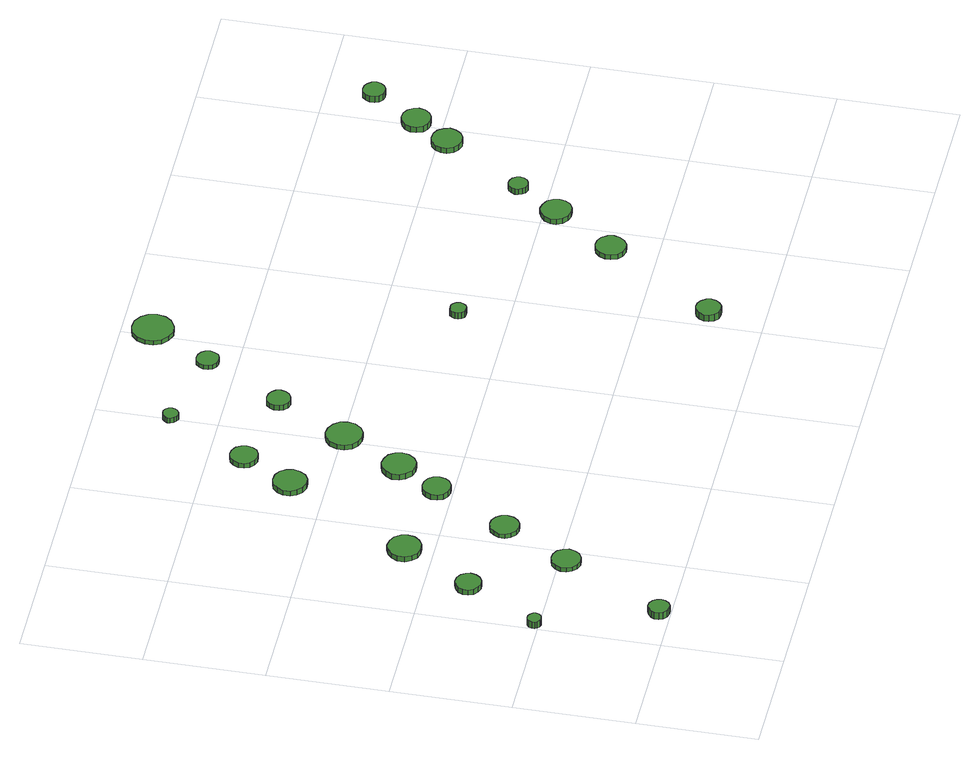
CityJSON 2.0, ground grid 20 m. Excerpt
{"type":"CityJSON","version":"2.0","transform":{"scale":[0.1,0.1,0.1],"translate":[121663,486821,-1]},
"CityObjects":{
"tree1":{"type":"SolitaryVegetationObject","attributes":{"function":"something"},"geometry":[{"type":"MultiSurface","lod":"1","boundaries":[[[0,1,2,3,4,5,6,7,8,9,10,11,12,13,14]],[[15,16,17,18,19,20,21,22,23,24,25,26,27,28,29]],[[0,29,28,1]],[[1,28,27,2]],[[2,27,26,3]],[[3,26,25,4]],[[4,25,24,5]],[[5,24,23,6]],[[6,23,22,7]],[[7,22,21,8]],[[8,21,20,9]],[[9,20,19,10]],[[10,19,18,11]],[[11,18,17,12]],[[12,17,16,13]],[[13,16,15,14]],[[14,15,29,0]]]}]},
"tree2":{"type":"SolitaryVegetationObject","attributes":{"function":"something"},"geometry":[{"type":"MultiSurface","lod":"1","boundaries":[[[30,31,32,33,34,35,36,37,38,39,40,41,42,43,44]],[[45,46,47,48,49,50,51,52,53,54,55,56,57,58,59]],[[30,59,58,31]],[[31,58,57,32]],[[32,57,56,33]],[[33,56,55,34]],[[34,55,54,35]],[[35,54,53,36]],[[36,53,52,37]],[[37,52,51,38]],[[38,51,50,39]],[[39,50,49,40]],[[40,49,48,41]],[[41,48,47,42]],[[42,47,46,43]],[[43,46,45,44]],[[44,45,59,30]]]}]},
"tree3":{"type":"SolitaryVegetationObject","attributes":{"function":"something"},"geometry":[{"type":"MultiSurface","lod":"1","boundaries":[[[60,61,62,63,64,65,66,67,68,69,70,71,72,73,74]],[[75,76,77,78,79,80,81,82,83,84,85,86,87,88,89]],[[60,89,88,61]],[[61,88,87,62]],[[62,87,86,63]],[[63,86,85,64]],[[64,85,84,65]],[[65,84,83,66]],[[66,83,82,67]],[[67,82,81,68]],[[68,81,80,69]],[[69,80,79,70]],[[70,79,78,71]],[[71,78,77,72]],[[72,77,76,73]],[[73,76,75,74]],[[74,75,89,60]]]}]},
"tree4":{"type":"SolitaryVegetationObject","attributes":{"function":"something"},"geometry":[{"type":"MultiSurface","lod":"1","boundaries":[[[90,91,92,93,94,95,96,97,98,99,100,101,102,103,104]],[[105,106,107,108,109,110,111,112,113,114,115,116,117,118,119]],[[90,119,118,91]],[[91,118,117,92]],[[92,117,116,93]],[[93,116,115,94]],[[94,115,114,95]],[[95,114,113,96]],[[96,113,112,97]],[[97,112,111,98]],[[98,111,110,99]],[[99,110,109,100]],[[100,109,108,101]],[[101,108,107,102]],[[102,107,106,103]],[[103,106,105,104]],[[104,105,119,90]]]}]},
"tree5":{"type":"SolitaryVegetationObject","attributes":{"function":"something"},"geometry":[{"type":"MultiSurface","lod":"1","boundaries":[[[120,121,122,123,124,125,126,127,128,129,130,131,132,133,134]],[[135,136,137,138,139,140,141,142,143,144,145,146,147,148,149]],[[120,149,148,121]],[[121,148,147,122]],[[122,147,146,123]],[[123,146,145,124]],[[124,145,144,125]],[[125,144,143,126]],[[126,143,142,127]],[[127,142,141,128]],[[128,141,140,129]],[[129,140,139,130]],[[130,139,138,131]],[[131,138,137,132]],[[132,137,136,133]],[[133,136,135,134]],[[134,135,149,120]]]}]},
"tree6":{"type":"SolitaryVegetationObject","attributes":{"function":"something"},"geometry":[{"type":"MultiSurface","lod":"1","boundaries":[[[150,151,152,153,154,155,156,157,158,159,160,161,162,163,164]],[[165,166,167,168,169,170,171,172,173,174,175,176,177,178,179]],[[150,179,178,151]],[[151,178,177,152]],[[152,177,176,153]],[[153,176,175,154]],[[154,175,174,155]],[[155,174,173,156]],[[156,173,172,157]],[[157,172,171,158]],[[158,171,170,159]],[[159,170,169,160]],[[160,169,168,161]],[[161,168,167,162]],[[162,167,166,163]],[[163,166,165,164]],[[164,165,179,150]]]}]},
"tree7":{"type":"SolitaryVegetationObject","attributes":{"function":"something"},"geometry":[{"type":"MultiSurface","lod":"1","boundaries":[[[180,181,182,183,184,185,186,187,188,189,190,191,192,193,194]],[[195,196,197,198,199,200,201,202,203,204,205,206,207,208,209]],[[180,209,208,181]],[[181,208,207,182]],[[182,207,206,183]],[[183,206,205,184]],[[184,205,204,185]],[[185,204,203,186]],[[186,203,202,187]],[[187,202,201,188]],[[188,201,200,189]],[[189,200,199,190]],[[190,199,198,191]],[[191,198,197,192]],[[192,197,196,193]],[[193,196,195,194]],[[194,195,209,180]]]}]},
"tree8":{"type":"SolitaryVegetationObject","attributes":{"function":"something"},"geometry":[{"type":"MultiSurface","lod":"1","boundaries":[[[210,211,212,213,214,215,216,217,218,219,220,221,222,223,224]],[[225,226,227,228,229,230,231,232,233,234,235,236,237,238,239]],[[210,239,238,211]],[[211,238,237,212]],[[212,237,236,213]],[[213,236,235,214]],[[214,235,234,215]],[[215,234,233,216]],[[216,233,232,217]],[[217,232,231,218]],[[218,231,230,219]],[[219,230,229,220]],[[220,229,228,221]],[[221,228,227,222]],[[222,227,226,223]],[[223,226,225,224]],[[224,225,239,210]]]}]},
"tree9":{"type":"SolitaryVegetationObject","attributes":{"function":"something"},"geometry":[{"type":"MultiSurface","lod":"1","boundaries":[[[240,241,242,243,244,245,246,247,248,249,250,251,252,253,254]],[[255,256,257,258,259,260,261,262,263,264,265,266,267,268,269]],[[240,269,268,241]],[[241,268,267,242]],[[242,267,266,243]],[[243,266,265,244]],[[244,265,264,245]],[[245,264,263,246]],[[246,263,262,247]],[[247,262,261,248]],[[248,261,260,249]],[[249,260,259,250]],[[250,259,258,251]],[[251,258,257,252]],[[252,257,256,253]],[[253,256,255,254]],[[254,255,269,240]]]}]},
"tree10":{"type":"SolitaryVegetationObject","attributes":{"function":"something"},"geometry":[{"type":"MultiSurface","lod":"1","boundaries":[[[270,271,272,273,274,275,276,277,278,279,280,281,282,283,284]],[[285,286,287,288,289,290,291,292,293,294,295,296,297,298,299]],[[270,299,298,271]],[[271,298,297,272]],[[272,297,296,273]],[[273,296,295,274]],[[274,295,294,275]],[[275,294,293,276]],[[276,293,292,277]],[[277,292,291,278]],[[278,291,290,279]],[[279,290,289,280]],[[280,289,288,281]],[[281,288,287,282]],[[282,287,286,283]],[[283,286,285,284]],[[284,285,299,270]]]}]},
"tree11":{"type":"SolitaryVegetationObject","attributes":{"function":"something"},"geometry":[{"type":"MultiSurface","lod":"1","boundaries":[[[300,301,302,303,304,305,306,307,308,309,310,311,312,313,314]],[[315,316,317,318,319,320,321,322,323,324,325,326,327,328,329]],[[300,329,328,301]],[[301,328,327,302]],[[302,327,326,303]],[[303,326,325,304]],[[304,325,324,305]],[[305,324,323,306]],[[306,323,322,307]],[[307,322,321,308]],[[308,321,320,309]],[[309,320,319,310]],[[310,319,318,311]],[[311,318,317,312]],[[312,317,316,313]],[[313,316,315,314]],[[314,315,329,300]]]}]},
"tree12":{"type":"SolitaryVegetationObject","attributes":{"function":"something"},"geometry":[{"type":"MultiSurface","lod":"1","boundaries":[[[330,331,332,333,334,335,336,337,338,339,340,341,342,343,344]],[[345,346,347,348,349,350,351,352,353,354,355,356,357,358,359]],[[330,359,358,331]],[[331,358,357,332]],[[332,357,356,333]],[[333,356,355,334]],[[334,355,354,335]],[[335,354,353,336]],[[336,353,352,337]],[[337,352,351,338]],[[338,351,350,339]],[[339,350,349,340]],[[340,349,348,341]],[[341,348,347,342]],[[342,347,346,343]],[[343,346,345,344]],[[344,345,359,330]]]}]},
"tree13":{"type":"SolitaryVegetationObject","attributes":{"function":"something"},"geometry":[{"type":"MultiSurface","lod":"1","boundaries":[[[360,361,362,363,364,365,366,367,368,369,370,371,372,373,374]],[[375,376,377,378,379,380,381,382,383,384,385,386,387,388,389]],[[360,389,388,361]],[[361,388,387,362]],[[362,387,386,363]],[[363,386,385,364]],[[364,385,384,365]],[[365,384,383,366]],[[366,383,382,367]],[[367,382,381,368]],[[368,381,380,369]],[[369,380,379,370]],[[370,379,378,371]],[[371,378,377,372]],[[372,377,376,373]],[[373,376,375,374]],[[374,375,389,360]]]}]},
"tree14":{"type":"SolitaryVegetationObject","attributes":{"function":"something"},"geometry":[{"type":"MultiSurface","lod":"1","boundaries":[[[390,391,392,393,394,395,396,397,398,399,400,401,402,403,404]],[[405,406,407,408,409,410,411,412,413,414,415,416,417,418,419]],[[390,419,418,391]],[[391,418,417,392]],[[392,417,416,393]],[[393,416,415,394]],[[394,415,414,395]],[[395,414,413,396]],[[396,413,412,397]],[[397,412,411,398]],[[398,411,410,399]],[[399,410,409,400]],[[400,409,408,401]],[[401,408,407,402]],[[402,407,406,403]],[[403,406,405,404]],[[404,405,419,390]]]}]},
"tree15":{"type":"SolitaryVegetationObject","attributes":{"function":"something"},"geometry":[{"type":"MultiSurface","lod":"1","boundaries":[[[420,421,422,423,424,425,426,427,428,429,430,431,432,433,434]],[[435,436,437,438,439,440,441,442,443,444,445,446,447,448,449]],[[420,449,448,421]],[[421,448,447,422]],[[422,447,446,423]],[[423,446,445,424]],[[424,445,444,425]],[[425,444,443,426]],[[426,443,442,427]],[[427,442,441,428]],[[428,441,440,429]],[[429,440,439,430]],[[430,439,438,431]],[[431,438,437,432]],[[432,437,436,433]],[[433,436,435,434]],[[434,435,449,420]]]}]},
"tree16":{"type":"SolitaryVegetationObject","attributes":{"function":"something"},"geometry":[{"type":"MultiSurface","lod":"1","boundaries":[[[450,451,452,453,454,455,456,457,458,459,460,461,462,463,464]],[[465,466,467,468,469,470,471,472,473,474,475,476,477,478,479]],[[450,479,478,451]],[[451,478,477,452]],[[452,477,476,453]],[[453,476,475,454]],[[454,475,474,455]],[[455,474,473,456]],[[456,473,472,457]],[[457,472,471,458]],[[458,471,470,459]],[[459,470,469,460]],[[460,469,468,461]],[[461,468,467,462]],[[462,467,466,463]],[[463,466,465,464]],[[464,465,479,450]]]}]},
"tree17":{"type":"SolitaryVegetationObject","attributes":{"function":"something"},"geometry":[{"type":"MultiSurface","lod":"1","boundaries":[[[480,481,482,483,484,485,486,487,488,489,490,491,492,493,494]],[[495,496,497,498,499,500,501,502,503,504,505,506,507,508,509]],[[480,509,508,481]],[[481,508,507,482]],[[482,507,506,483]],[[483,506,505,484]],[[484,505,504,485]],[[485,504,503,486]],[[486,503,502,487]],[[487,502,501,488]],[[488,501,500,489]],[[489,500,499,490]],[[490,499,498,491]],[[491,498,497,492]],[[492,497,496,493]],[[493,496,495,494]],[[494,495,509,480]]]}]},
"tree18":{"type":"SolitaryVegetationObject","attributes":{"function":"something"},"geometry":[{"type":"MultiSurface","lod":"1","boundaries":[[[510,511,512,513,514,515,516,517,518,519,520,521,522,523,524]],[[525,526,527,528,529,530,531,532,533,534,535,536,537,538,539]],[[510,539,538,511]],[[511,538,537,512]],[[512,537,536,513]],[[513,536,535,514]],[[514,535,534,515]],[[515,534,533,516]],[[516,533,532,517]],[[517,532,531,518]],[[518,531,530,519]],[[519,530,529,520]],[[520,529,528,521]],[[521,528,527,522]],[[522,527,526,523]],[[523,526,525,524]],[[524,525,539,510]]]}]},
"tree19":{"type":"SolitaryVegetationObject","attributes":{"function":"something"},"geometry":[{"type":"MultiSurface","lod":"1","boundaries":[[[540,541,542,543,544,545,546,547,548,549,550,551,552,553,554]],[[555,556,557,558,559,560,561,562,563,564,565,566,567,568,569]],[[540,569,568,541]],[[541,568,567,542]],[[542,567,566,543]],[[543,566,565,544]],[[544,565,564,545]],[[545,564,563,546]],[[546,563,562,547]],[[547,562,561,548]],[[548,561,560,549]],[[549,560,559,550]],[[550,559,558,551]],[[551,558,557,552]],[[552,557,556,553]],[[553,556,555,554]],[[554,555,569,540]]]}]},
"tree20":{"type":"SolitaryVegetationObject","attributes":{"function":"something"},"geometry":[{"type":"MultiSurface","lod":"1","boundaries":[[[570,571,572,573,574,575,576,577,578,579,580,581,582,583,584]],[[585,586,587,588,589,590,591,592,593,594,595,596,597,598,599]],[[570,599,598,571]],[[571,598,597,572]],[[572,597,596,573]],[[573,596,595,574]],[[574,595,594,575]],[[575,594,593,576]],[[576,593,592,577]],[[577,592,591,578]],[[578,591,590,579]],[[579,590,589,580]],[[580,589,588,581]],[[581,588,587,582]],[[582,587,586,583]],[[583,586,585,584]],[[584,585,599,570]]]}]},
"tree21":{"type":"SolitaryVegetationObject","attributes":{"function":"something"},"geometry":[{"type":"MultiSurface","lod":"1","boundaries":[[[600,601,602,603,604,605,606,607,608,609,610,611,612,613,614]],[[615,616,617,618,619,620,621,622,623,624,625,626,627,628,629]],[[600,629,628,601]],[[601,628,627,602]],[[602,627,626,603]],[[603,626,625,604]],[[604,625,624,605]],[[605,624,623,606]],[[606,623,622,607]],[[607,622,621,608]],[[608,621,620,609]],[[609,620,619,610]],[[610,619,618,611]],[[611,618,617,612]],[[612,617,616,613]],[[613,616,615,614]],[[614,615,629,600]]]}]},
"tree22":{"type":"SolitaryVegetationObject","attributes":{"function":"something"},"geometry":[{"type":"MultiSurface","lod":"1","boundaries":[[[630,631,632,633,634,635,636,637,638,639,640,641,642,643,644]],[[645,646,647,648,649,650,651,652,653,654,655,656,657,658,659]],[[630,659,658,631]],[[631,658,657,632]],[[632,657,656,633]],[[633,656,655,634]],[[634,655,654,635]],[[635,654,653,636]],[[636,653,652,637]],[[637,652,651,638]],[[638,651,650,639]],[[639,650,649,640]],[[640,649,648,641]],[[641,648,647,642]],[[642,647,646,643]],[[643,646,645,644]],[[644,645,659,630]]]}]},
"tree23":{"type":"SolitaryVegetationObject","attributes":{"function":"something"},"geometry":[{"type":"MultiSurface","lod":"1","boundaries":[[[660,661,662,663,664,665,666,667,668,669,670,671,672,673,674]],[[675,676,677,678,679,680,681,682,683,684,685,686,687,688,689]],[[660,689,688,661]],[[661,688,687,662]],[[662,687,686,663]],[[663,686,685,664]],[[664,685,684,665]],[[665,684,683,666]],[[666,683,682,667]],[[667,682,681,668]],[[668,681,680,669]],[[669,680,679,670]],[[670,679,678,671]],[[671,678,677,672]],[[672,677,676,673]],[[673,676,675,674]],[[674,675,689,660]]]}]}
},
"vertices":[
[24,208,20],[23,212,20],[20,216,20],[16,219,20],[11,219,20],[7,218,20],[3,215,20],[1,210,20],[1,205,20],[3,201,20],[7,198,20],[11,196,20],[16,197,20],[20,199,20],[23,203,20],[23,203,7],[20,199,7],[16,197,7],[11,196,7],[7,198,7],[3,201,7],[1,205,7],[1,210,7],[3,215,7],[7,218,7],[11,219,7],[16,219,7],[20,216,7],[23,212,7],[24,208,7],
[92,18,25],[90,25,25],[86,31,25],[80,35,25],[73,36,25],[66,33,25],[60,28,25],[57,22,25],[57,15,25],[60,8,25],[66,3,25],[73,1,25],[80,1,25],[86,5,25],[90,11,25],[90,11,12],[86,5,12],[80,1,12],[73,1,12],[66,3,12],[60,8,12],[57,15,12],[57,22,12],[60,28,12],[66,33,12],[73,36,12],[80,35,12],[86,31,12],[90,25,12],[92,18,12],
[105,330,17],[103,338,17],[98,345,17],[90,350,17],[81,351,17],[73,348,17],[66,342,17],[62,334,17],[62,325,17],[66,317,17],[73,311,17],[81,308,17],[90,309,17],[98,314,17],[103,321,17],[103,321,7],[98,314,7],[90,309,7],[81,308,7],[73,311,7],[66,317,7],[62,325,7],[62,334,7],[66,342,7],[73,348,7],[81,351,7],[90,350,7],[98,345,7],[103,338,7],[105,330,7],
[197,189,16],[194,199,16],[189,207,16],[180,212,16],[170,213,16],[160,210,16],[153,203,16],[149,194,16],[149,184,16],[153,175,16],[160,168,16],[170,165,16],[180,166,16],[189,171,16],[194,179,16],[194,179,8],[189,171,8],[180,166,8],[170,165,8],[160,168,8],[153,175,8],[149,184,8],[149,194,8],[153,203,8],[160,210,8],[170,213,8],[180,212,8],[189,207,8],[194,199,8],[197,189,8],
[180,447,16],[178,458,16],[171,468,16],[161,473,16],[149,475,16],[138,471,16],[130,463,16],[125,453,16],[125,441,16],[130,431,16],[138,423,16],[149,420,16],[161,421,16],[171,427,16],[178,436,16],[178,436,6],[171,427,6],[161,421,6],[149,420,6],[138,423,6],[130,431,6],[125,441,6],[125,453,6],[130,463,6],[138,471,6],[149,475,6],[161,473,6],[171,468,6],[178,458,6],[180,447,6],
[261,302,15],[259,312,15],[253,320,15],[245,325,15],[235,326,15],[225,323,15],[218,316,15],[213,307,15],[213,297,15],[218,288,15],[225,281,15],[235,278,15],[245,279,15],[253,284,15],[259,292,15],[259,292,7],[253,284,7],[245,279,7],[235,278,7],[225,281,7],[218,288,7],[213,297,7],[213,307,7],[218,316,7],[225,323,7],[235,326,7],[245,325,7],[253,320,7],[259,312,7],[261,302,7],
[333,427,16],[331,437,16],[326,444,16],[317,449,16],[308,450,16],[298,447,16],[291,441,16],[287,432,16],[287,422,16],[291,413,16],[298,407,16],[308,404,16],[317,405,16],[326,410,16],[331,418,16],[331,418,6],[326,410,6],[317,405,6],[308,404,6],[298,407,6],[291,413,6],[287,422,6],[287,432,6],[291,441,6],[298,447,6],[308,450,6],[317,449,6],[326,444,6],[331,437,6],[333,427,6],
[305,659,16],[302,670,16],[296,679,16],[286,685,16],[274,686,16],[263,683,16],[255,675,16],[250,665,16],[250,653,16],[255,643,16],[263,635,16],[274,631,16],[286,632,16],[296,638,16],[302,648,16],[302,648,6],[296,638,6],[286,632,6],[274,631,6],[263,635,6],[255,643,6],[250,653,6],[250,665,6],[255,675,6],[263,683,6],[274,686,6],[286,685,6],[296,679,6],[302,670,6],[305,659,6],
[379,497,17],[377,508,17],[370,518,17],[360,523,17],[349,525,17],[338,521,17],[329,513,17],[324,503,17],[324,491,17],[329,481,17],[338,473,17],[349,469,17],[360,470,17],[370,476,17],[377,486,17],[377,486,6],[370,476,6],[360,470,6],[349,469,6],[338,473,6],[329,481,6],[324,491,6],[324,503,6],[329,513,6],[338,521,6],[349,525,6],[360,523,6],[370,518,6],[377,508,6],[379,497,6],
[348,743,16],[346,752,16],[341,760,16],[332,765,16],[323,766,16],[314,763,16],[307,757,16],[303,748,16],[303,738,16],[307,730,16],[314,723,16],[323,720,16],[332,721,16],[341,726,16],[346,734,16],[346,734,7],[341,726,7],[332,721,7],[323,720,7],[314,723,7],[307,730,7],[303,738,7],[303,748,7],[307,757,7],[314,763,7],[323,766,7],[332,765,7],[341,760,7],[346,752,7],[348,743,7],
[440,598,15],[438,610,15],[430,620,15],[419,626,15],[407,628,15],[395,624,15],[386,616,15],[381,604,15],[381,592,15],[386,580,15],[395,572,15],[407,568,15],[419,569,15],[430,575,15],[438,586,15],[438,586,6],[430,575,6],[419,569,6],[407,568,6],[395,572,6],[386,580,6],[381,592,6],[381,604,6],[386,616,6],[395,624,6],[407,628,6],[419,626,6],[430,620,6],[438,610,6],[440,598,6],
[416,878,17],[415,884,17],[412,888,17],[407,891,17],[402,891,17],[397,890,17],[393,886,17],[390,881,17],[390,876,17],[393,871,17],[397,867,17],[402,865,17],[407,866,17],[412,869,17],[415,873,17],[415,873,7],[412,869,7],[407,866,7],[402,865,7],[397,867,7],[393,871,7],[390,876,7],[390,881,7],[393,886,7],[397,890,7],[402,891,7],[407,891,7],[412,888,7],[415,884,7],[416,878,7],
[496,718,16],[494,726,16],[489,732,16],[482,736,16],[474,737,16],[466,735,16],[460,729,16],[457,722,16],[457,713,16],[460,706,16],[466,700,16],[474,698,16],[482,699,16],[489,703,16],[494,710,16],[494,710,6],[489,703,6],[482,699,6],[474,698,6],[466,700,6],[460,706,6],[457,713,6],[457,722,6],[460,729,6],[466,735,6],[474,737,6],[482,736,6],[489,732,6],[494,726,6],[496,718,6],
[571,848,15],[569,856,15],[565,862,15],[558,866,15],[550,867,15],[543,865,15],[537,859,15],[534,852,15],[534,844,15],[537,837,15],[543,832,15],[550,830,15],[558,831,15],[565,834,15],[569,841,15],[569,841,7],[565,834,7],[558,831,7],[550,830,7],[543,832,7],[537,837,7],[534,844,7],[534,852,7],[537,859,7],[543,865,7],[550,867,7],[558,866,7],[565,862,7],[569,856,7],[571,848,7],
[851,92,21],[849,100,21],[844,107,21],[837,112,21],[828,113,21],[820,110,21],[814,104,21],[810,96,21],[810,88,21],[814,80,21],[820,74,21],[828,72,21],[837,72,21],[844,77,21],[849,84,21],[849,84,8],[844,77,8],[837,72,8],[828,72,8],[820,74,8],[814,80,8],[810,88,8],[810,96,8],[814,104,8],[820,110,8],[828,113,8],[837,112,8],[844,107,8],[849,100,8],[851,92,8],
[763,482,21],[761,488,21],[758,492,21],[753,495,21],[748,495,21],[742,494,21],[738,490,21],[736,485,21],[736,479,21],[738,474,21],[742,470,21],[748,469,21],[753,469,21],[758,472,21],[761,477,21],[761,477,9],[758,472,9],[753,469,9],[748,469,9],[742,470,9],[738,474,9],[736,479,9],[736,485,9],[738,490,9],[742,494,9],[748,495,9],[753,495,9],[758,492,9],[761,488,9],[763,482,9],
[644,949,15],[641,963,15],[633,974,15],[620,982,15],[606,983,15],[593,979,15],[582,969,15],[577,956,15],[577,942,15],[582,929,15],[593,920,15],[606,915,15],[620,917,15],[633,924,15],[641,935,15],[641,935,7],[633,924,7],[620,917,7],[606,915,7],[593,920,7],[582,929,7],[577,942,7],[577,956,7],[582,969,7],[593,979,7],[606,983,7],[620,982,7],[633,974,7],[641,963,7],[644,949,7],
[983,277,15],[981,287,15],[975,296,15],[966,301,15],[956,302,15],[946,299,15],[938,292,15],[934,282,15],[934,272,15],[938,262,15],[946,255,15],[956,252,15],[966,253,15],[975,259,15],[981,267,15],[981,267,6],[975,259,6],[966,253,6],[956,252,6],[946,255,6],[938,262,6],[934,272,6],[934,282,6],[938,292,6],[946,299,6],[956,302,6],[966,301,6],[975,296,6],[981,287,6],[983,277,6],
[1054,380,16],[1052,390,16],[1046,399,16],[1036,404,16],[1026,406,16],[1016,402,16],[1008,395,16],[1003,385,16],[1003,375,16],[1008,365,16],[1016,358,16],[1026,355,16],[1036,356,16],[1046,361,16],[1052,370,16],[1052,370,6],[1046,361,6],[1036,356,6],[1026,355,6],[1016,358,6],[1008,365,6],[1003,375,6],[1003,385,6],[1008,395,6],[1016,402,6],[1026,406,6],[1036,404,6],[1046,399,6],[1052,390,6],[1054,380,6],
[1095,452,17],[1094,458,17],[1090,464,17],[1084,467,17],[1078,468,17],[1071,466,17],[1067,461,17],[1064,455,17],[1064,449,17],[1067,443,17],[1071,438,17],[1078,436,17],[1084,437,17],[1090,440,17],[1094,446,17],[1094,446,6],[1090,440,6],[1084,437,6],[1078,436,6],[1071,438,6],[1067,443,6],[1064,449,6],[1064,455,6],[1067,461,6],[1071,466,6],[1078,468,6],[1084,467,6],[1090,464,6],[1094,458,6],[1095,452,6],
[1194,586,16],[1191,596,16],[1185,605,16],[1176,610,16],[1165,611,16],[1155,608,16],[1147,601,16],[1143,591,16],[1143,581,16],[1147,571,16],[1155,564,16],[1165,561,16],[1176,562,16],[1185,567,16],[1191,576,16],[1191,576,6],[1185,567,6],[1176,562,6],[1165,561,6],[1155,564,6],[1147,571,6],[1143,581,6],[1143,591,6],[1147,601,6],[1155,608,6],[1165,611,6],[1176,610,6],[1185,605,6],[1191,596,6],[1194,586,6],
[1232,644,17],[1230,653,17],[1224,662,17],[1215,667,17],[1205,668,17],[1196,664,17],[1188,658,17],[1184,649,17],[1184,639,17],[1188,629,17],[1196,623,17],[1205,620,17],[1215,621,17],[1224,626,17],[1230,634,17],[1230,634,6],[1224,626,6],[1215,621,6],[1205,620,6],[1196,623,6],[1188,629,6],[1184,639,6],[1184,649,6],[1188,658,6],[1196,664,6],[1205,668,6],[1215,667,6],[1224,662,6],[1230,653,6],[1232,644,6],
[1282,723,18],[1280,731,18],[1275,737,18],[1269,741,18],[1261,742,18],[1254,740,18],[1248,734,18],[1245,727,18],[1245,719,18],[1248,712,18],[1254,707,18],[1261,705,18],[1269,706,18],[1275,710,18],[1280,716,18],[1280,716,6],[1275,710,6],[1269,706,6],[1261,705,6],[1254,707,6],[1248,712,6],[1245,719,6],[1245,727,6],[1248,734,6],[1254,740,6],[1261,742,6],[1269,741,6],[1275,737,6],[1280,731,6],[1282,723,6]
]}
